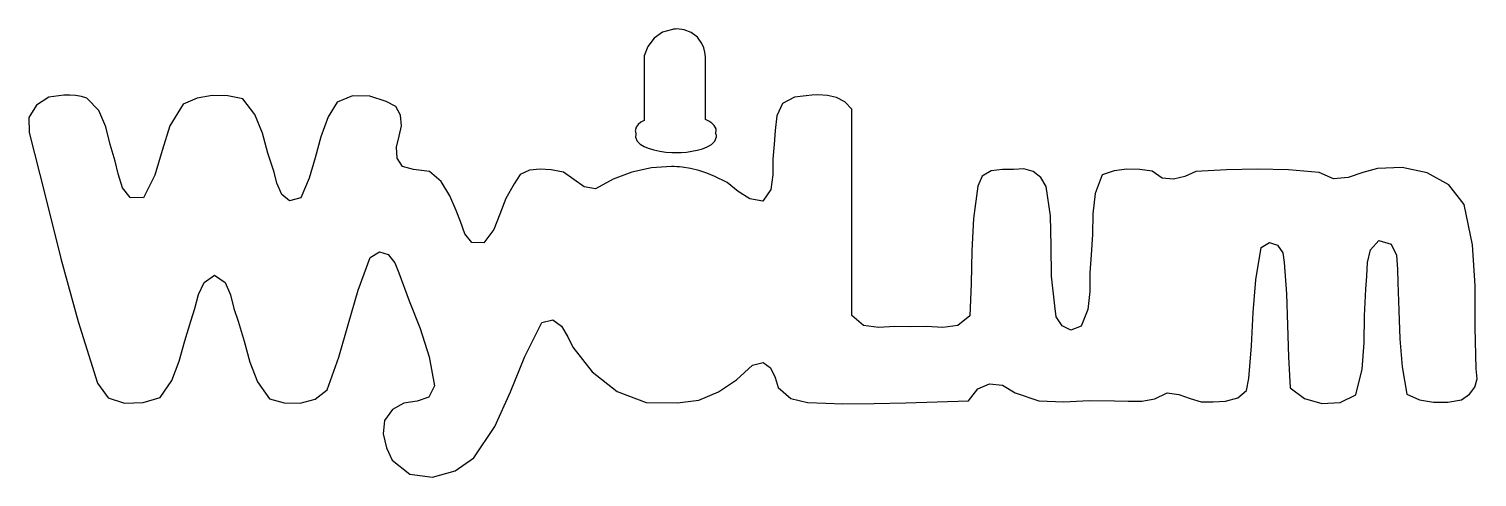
# Model space of a CAD drawing. Extents: x 18 to 254, y 15 to 87.
import ezdxf

# ---------------------------------------------------------------- set-up
doc = ezdxf.new("R2010")
doc.units = 0
doc.layers.add('Layer_1', color=7, linetype='CONTINUOUS')

msp = doc.modelspace()

# ---------------------------------------------------------------- linework, layer by layer
at = {"layer": 'Layer_1', "color": 7}
for points in [[(123.683893, 87.462431), (123.507504, 87.453612), (123.331115, 87.444792), (123.154726, 87.427153), (122.978337, 87.400695), (121.373198, 86.942084), (120.023823, 85.971945), (119.000768, 84.631389), (118.392226, 83.079167), (118.392226, 80.468612), (118.392226, 77.849237), (118.392226, 75.229861), (118.392226, 72.619306), (117.86306, 72.328264), (117.395629, 71.966667), (117.06931, 71.499236), (116.937018, 70.925973), (116.963476, 70.793681), (117.007573, 70.670209), (117.051671, 70.546736), (117.113407, 70.432084), (117.06049, 70.308611), (117.025212, 70.17632), (116.998754, 70.035209), (116.989935, 69.894098), (117.263337, 69.241459), (117.757226, 68.74757), (118.383407, 68.377153), (119.036046, 68.10375), (119.970907, 67.830348), (120.932226, 67.618681), (121.893546, 67.47757), (122.872504, 67.398195), (123.26056, 67.389375), (123.648615, 67.380556), (124.027851, 67.389375), (124.415907, 67.407014), (125.297851, 67.486389), (126.170976, 67.609861), (127.035282, 67.79507), (127.890768, 68.024375), (128.622782, 68.315417), (129.328337, 68.694653), (129.892782, 69.232639), (130.175004, 69.964653), (130.175004, 69.999931), (130.166185, 70.026389), (130.166185, 70.061667), (130.166185, 70.096945), (130.157365, 70.132223), (130.148546, 70.158681), (130.148546, 70.193959), (130.139726, 70.229236), (130.104449, 70.308611), (130.069171, 70.387986), (130.025074, 70.467361), (129.980976, 70.537917), (130.025074, 70.64375), (130.060351, 70.758403), (130.095629, 70.881875), (130.113268, 71.005348), (130.113268, 71.040625), (130.104449, 71.067084), (130.104449, 71.102361), (130.104449, 71.137639), (130.095629, 71.172917), (130.095629, 71.199375), (130.08681, 71.234653), (130.08681, 71.269931), (129.795768, 71.772639), (129.390074, 72.178334), (128.905004, 72.495834), (128.367018, 72.751598), (128.367018, 75.106389), (128.367018, 77.452362), (128.367018, 79.807153), (128.367018, 82.161945), (128.375837, 82.929237), (128.287643, 83.687709), (128.093615, 84.428542), (127.767296, 85.125278), (127.044101, 86.139514), (126.065143, 86.871528), (124.918615, 87.32132), (123.683893, 87.462431), (123.683893, 87.462431)], [(146.640907, 76.755625), (145.679588, 76.702709), (144.727088, 76.614514), (143.783407, 76.499861), (142.866185, 76.385209), (140.864171, 75.370973), (139.973407, 73.377778), (139.691185, 70.987709), (139.514796, 68.756389), (139.303129, 66.313403), (139.329588, 63.773403), (138.985629, 61.409792), (137.680351, 59.487153), (135.563685, 59.85757), (133.702782, 61.074653), (131.885976, 62.512222), (129.866324, 63.526459), (128.587504, 64.073264), (127.282226, 64.505417), (125.95049, 64.822917), (124.601115, 65.025764), (124.160143, 65.069861), (123.710351, 65.09632), (123.269379, 65.122778), (122.819587, 65.131598), (119.591671, 64.911111), (116.407851, 64.196736), (113.356323, 63.050209), (110.507643, 61.524445), (108.620282, 61.850764), (106.979865, 63.014931), (105.286532, 64.205556), (103.266879, 64.575973), (101.494171, 64.699445), (99.739101, 64.540695), (98.248615, 63.835139), (97.260837, 62.309375), (95.902643, 59.963403), (94.950143, 57.388125), (93.927087, 54.883403), (92.348407, 52.757917), (90.372851, 52.793195), (89.226323, 54.195486), (88.511948, 56.1975), (87.815212, 58.014306), (86.774518, 60.386736), (85.398684, 62.70625), (83.502504, 64.346667), (80.900768, 64.672986), (79.101601, 65.113959), (78.237295, 66.480973), (78.122643, 68.297778), (78.581254, 70.052848), (78.95167, 71.755), (78.80174, 73.448334), (78.00799, 74.859445), (76.455768, 75.714931), (73.801115, 76.543959), (70.943615, 76.596875), (68.47417, 75.57382), (66.992504, 73.19257), (65.845976, 69.929375), (64.911115, 66.560348), (63.905698, 63.217778), (62.573962, 60.025139), (60.748337, 59.54007), (59.469517, 60.598403), (58.658129, 62.415209), (58.208337, 64.205556), (57.220559, 67.31882), (56.329795, 70.546736), (55.103892, 73.589445), (53.128337, 76.147084), (50.70299, 76.605695), (48.171809, 76.658611), (45.702365, 76.235278), (43.453406, 75.265139), (41.275003, 71.746181), (40.005003, 67.750973), (38.832017, 63.711667), (36.971114, 60.051597), (34.836809, 60.086875), (33.584448, 61.674375), (32.878892, 63.949792), (32.376184, 66.004723), (31.573614, 68.721111), (30.85042, 71.59625), (29.747989, 74.233264), (27.790073, 76.226459), (26.890489, 76.508681), (25.946809, 76.658611), (24.985489, 76.711528), (24.032989, 76.693889), (21.616462, 76.376389), (19.57917, 75.079931), (18.362087, 73.086736), (18.406184, 70.661389), (20.972642, 60.413195), (23.556739, 50.17382), (26.343684, 39.987361), (29.518684, 29.933194), (31.220837, 27.578403), (33.875489, 26.678819), (36.909378, 26.82875), (39.713962, 27.613681), (41.574865, 30.365347), (42.783128, 33.505069), (43.700351, 36.803542), (44.688128, 40.005), (45.358406, 42.086389), (45.922851, 44.344167), (46.831253, 46.293264), (48.542226, 47.47507), (50.262017, 46.275625), (51.143962, 44.317708), (51.681948, 42.07757), (52.361045, 40.040278), (53.357642, 36.759445), (54.283684, 33.372778), (55.527226, 30.1625), (57.485142, 27.402014), (59.866392, 26.731736), (62.459309, 26.678819), (64.902295, 27.357917), (66.851392, 28.874861), (68.765212, 34.192986), (70.335073, 39.643403), (71.913754, 45.076181), (73.862851, 50.376667), (75.362156, 51.302709), (76.764448, 50.826459), (77.875698, 49.494722), (78.48424, 47.845486), (80.195212, 43.33875), (81.950282, 38.814375), (83.431948, 34.219444), (84.305073, 29.5275), (83.361393, 27.693056), (81.474032, 27.049236), (79.304448, 26.678819), (77.487643, 25.655764), (76.173545, 23.909514), (75.979518, 21.739931), (76.517504, 19.464514), (77.408268, 17.436042), (80.283406, 15.151805), (83.952295, 14.710833), (87.665282, 15.733889), (90.690351, 17.841736), (94.138754, 22.930556), (96.678754, 28.548542), (98.980629, 34.298819), (101.732296, 39.775695), (103.549101, 40.234306), (104.951393, 39.202431), (106.009726, 37.465), (106.821115, 35.780486), (109.943198, 31.767639), (113.991323, 28.619097), (118.700907, 26.802292), (123.807365, 26.749375), (127.299865, 27.181528), (130.492504, 28.530903), (133.394101, 30.506458), (136.013476, 32.852431), (137.742088, 33.311042), (138.923893, 32.446736), (139.691185, 30.894514), (140.158615, 29.262917), (142.222365, 27.446111), (144.947574, 26.802292), (147.910907, 26.722917), (150.697851, 26.608264), (155.813129, 26.652361), (160.919588, 26.767014), (166.034866, 26.925764), (171.141324, 27.066875), (172.63181, 29.007153), (174.527991, 29.836181), (176.635838, 29.606875), (178.743685, 28.372153), (182.571324, 27.066875), (186.628268, 26.890486), (190.764588, 27.128611), (194.847991, 27.093333), (197.07931, 27.031597), (199.31063, 27.049236), (201.453755, 27.402014), (203.464588, 28.354514), (205.33431, 28.134028), (207.151116, 27.481389), (208.98556, 26.899306), (210.943477, 26.899306), (212.927852, 27.005139), (214.912227, 27.560764), (216.349796, 28.742569), (216.711394, 30.700486), (217.170005, 36.018611), (217.443408, 41.398472), (217.840283, 46.751875), (218.704588, 51.990625), (220.053963, 52.802014), (221.359241, 52.343403), (222.267644, 51.091042), (222.444033, 49.53), (222.849727, 44.45), (223.026116, 39.343542), (223.158408, 34.245903), (223.458269, 29.201181), (225.742505, 27.454931), (228.608824, 26.634722), (231.563338, 26.811111), (234.138616, 28.045833), (235.144033, 32.208611), (235.452713, 36.52132), (235.50563, 40.878125), (235.743755, 45.190833), (235.902505, 47.298681), (235.990699, 49.53882), (236.484588, 51.59375), (237.878061, 53.137153), (239.871255, 52.54625), (240.717922, 50.729445), (240.911949, 48.401111), (240.964866, 46.302083), (241.097158, 41.742431), (241.264727, 37.15632), (241.643963, 32.605486), (242.393616, 28.160486), (244.448547, 27.260903), (246.732783, 26.846389), (249.061116, 26.855208), (251.274797, 27.260903), (252.588894, 28.142847), (253.4532, 29.280556), (253.823616, 30.656389), (253.656047, 32.270347), (253.541394, 38.981945), (253.532575, 45.737639), (253.100422, 52.431597), (251.733408, 58.975625), (249.246324, 62.168264), (245.718547, 64.117361), (241.670422, 64.964028), (237.613477, 64.805278), (235.241047, 64.161459), (232.850977, 63.367709), (230.478547, 63.129584), (228.150213, 64.170278), (223.158408, 64.602431), (218.140144, 64.725903), (213.104241, 64.61125), (208.103616, 64.329028), (206.313269, 63.517639), (204.443546, 63.059028), (202.626741, 63.244236), (200.986324, 64.364306), (198.975491, 64.646528), (196.876463, 64.681806), (194.795074, 64.408403), (192.863616, 63.773403), (191.734727, 60.730695), (191.346671, 57.441042), (191.276116, 54.072014), (191.064449, 50.773542), (190.879241, 47.845486), (190.870421, 44.829236), (190.544102, 41.901181), (189.450491, 39.22007), (187.792435, 38.558611), (186.372505, 39.255347), (185.411185, 40.745833), (185.146602, 42.500903), (184.652713, 47.351597), (184.599796, 52.246389), (184.485143, 57.123542), (183.770768, 61.894861), (182.897643, 63.323611), (181.654102, 64.30257), (180.137157, 64.77882), (178.452643, 64.672986), (176.662296, 64.672986), (174.827852, 64.408403), (173.355004, 63.588195), (172.640629, 61.930139), (171.970352, 56.700209), (171.688129, 51.426181), (171.555838, 46.143333), (171.335352, 40.869306), (169.395074, 39.299445), (166.952088, 38.964306), (164.306254, 39.149514), (161.748615, 39.087778), (159.182157, 39.140695), (156.509865, 38.981945), (154.066879, 39.334722), (152.15306, 40.931042), (152.15306, 49.309514), (152.15306, 57.687986), (152.15306, 66.066459), (152.15306, 74.444931), (151.024171, 75.626736), (149.692435, 76.341111), (148.210768, 76.68507), (146.640907, 76.755625), (146.640907, 76.755625)]]:
    msp.add_lwpolyline(points, dxfattribs=at)

doc.saveas('drawing.dxf')
